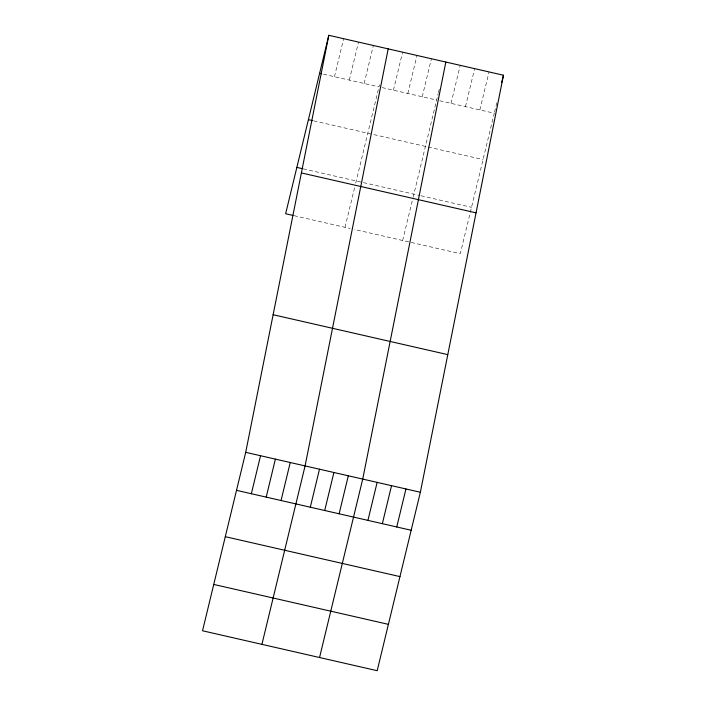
<?xml version="1.0" encoding="UTF-8"?>
<svg xmlns="http://www.w3.org/2000/svg" width="706" height="706" viewBox="0 0 706 706"><rect width="100%" height="100%" fill="white"/><g stroke="black" fill="none" stroke-linecap="round" stroke-linejoin="round"><path stroke-width="0.53" stroke-dasharray="3.53 2.65" d="M334.459 76.698L343.654 38.698M349.311 80.087L358.498 42.086M364.155 83.484L373.35 45.484M345.022 227.314L354.703 187.293M355.727 183.075L378.487 88.982M379.51 84.764L378.998 86.873L322.801 74.033M393.41 90.165L402.605 52.165M407.821 93.466L417.008 55.456M422.223 96.757L431.419 58.757M402.658 240.49L412.851 198.36M413.107 197.301L438.17 93.713M438.426 92.662L439.441 88.435M451.046 103.341L460.241 65.34M465.457 106.632L474.644 68.632M479.859 109.933L489.055 71.924M494.527 112.166L496.83 102.67M382.087 87.579L436.635 100.049M439.723 100.755L494.271 113.225L460.294 253.666L354.288 229.432M313.702 120.858L483.063 159.565M303.218 168.849L362.407 182.386M363.44 182.616L420.044 195.553M421.076 195.791L471.511 207.317M294.12 215.683L350.167 228.497"/><path stroke-width="1.06" d="M245.706 452.334L328.811 35.3L503.466 75.224L420.361 492.258L377.189 670.7L202.534 630.776L245.706 452.334L420.361 492.258M388.194 48.873L305.089 465.907L261.917 644.349M445.83 62.049L362.725 479.083L319.553 657.524M328.811 35.3L285.639 213.741L293.061 215.445M251.354 493.732L260.549 455.732M266.206 497.121L275.393 459.121M281.05 500.519L290.245 462.518M310.305 507.199L319.5 469.199M324.716 510.5L333.903 472.499M339.118 513.792L348.314 475.791M367.941 520.375L377.136 482.375M382.352 523.667L391.539 485.666M501.675 82.611L503.466 75.224M396.754 526.967L405.95 488.967M319.615 73.3L321.733 73.786M308.407 119.649L312.643 120.62M296.855 167.401L302.15 168.61M301.383 172.926L476.038 212.841M273.125 314.717L447.789 354.633M236.51 490.335L411.166 530.259M225.302 536.684L399.958 576.608M213.75 584.436L388.406 624.351"/></g></svg>
